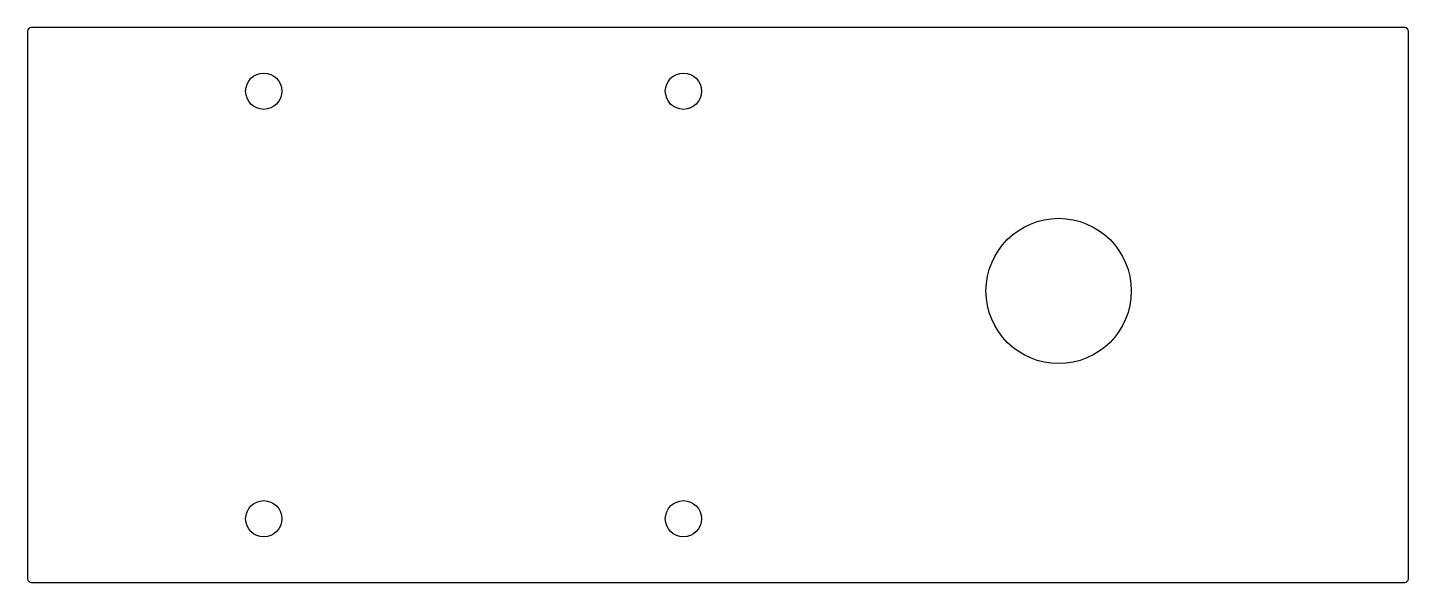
# Model space of a CAD drawing. Header units: millimetres. Extents: x 106 to 182, y 20.4 to 51.
import ezdxf

# ---------------------------------------------------------------- set-up
doc = ezdxf.new("R2010")
doc.units = ezdxf.units.MM
doc.layers.get('0').update_dxf_attribs({"linetype": 'CONTINUOUS'})

msp = doc.modelspace()

# ---------------------------------------------------------------- linework, layer by layer
msp.add_lwpolyline([(182, 50.762, 0.414214), (181.8, 50.962), (106.2, 50.962, 0.414214), (106, 50.762), (106, 20.618, 0.414214), (106.2, 20.418), (181.8, 20.418, 0.414214), (182, 20.618)], format="xyb", close=True)
for centre, radius in [((119, 47.462), 1), ((142.1, 47.462), 1), ((162.75, 36.462), 4), ((119.001, 23.919), 1), ((142.1, 23.918), 1)]:
    msp.add_circle(centre, radius)

doc.saveas('drawing.dxf')
